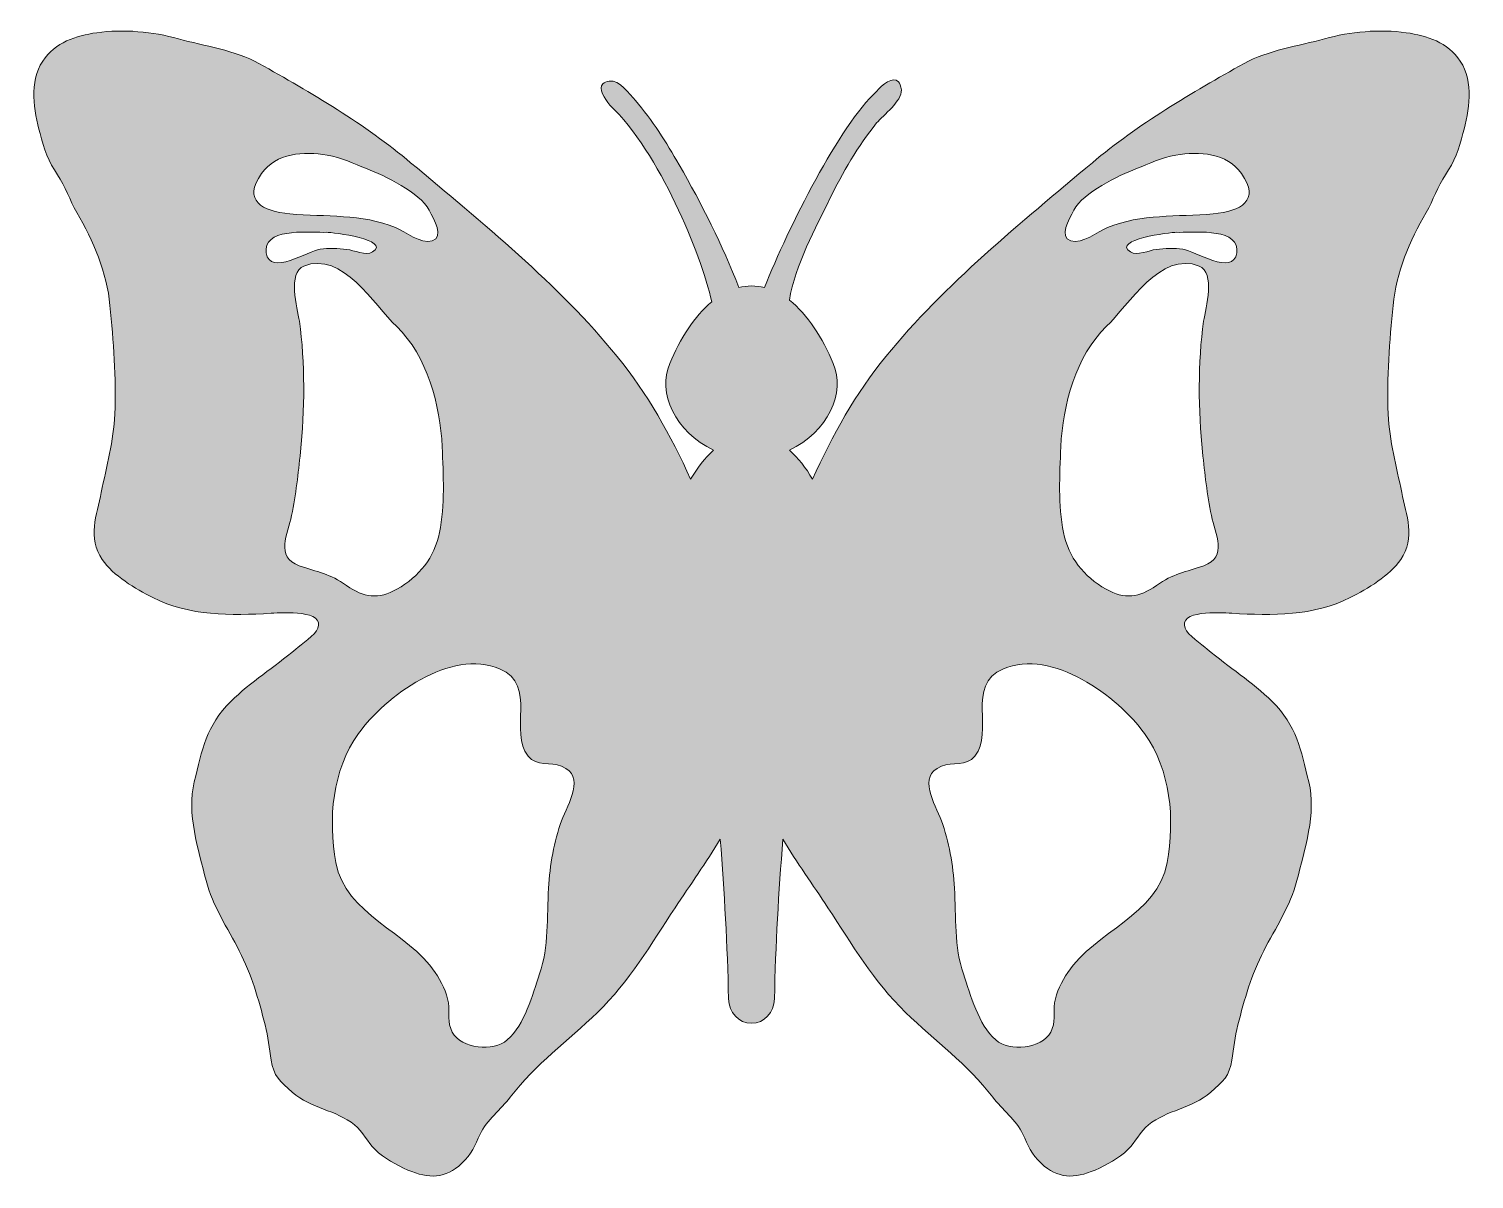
# Model space of a CAD drawing. Header units: inches. Extents: x 0 to 102, y 0 to 81.
import ezdxf

# ---------------------------------------------------------------- set-up
doc = ezdxf.new("R2010")
doc.units = ezdxf.units.IN
doc.header["$MEASUREMENT"] = 0
doc.layers.add('Layer 1', color=7, linetype='Continuous')

msp = doc.modelspace()

# ---------------------------------------------------------------- hatches: boundary and pattern name
at = {"layer": 'Layer 1', "true_color": 0xe12a56}
h = msp.add_hatch(color=232, dxfattribs=at)
h.dxf.hatch_style = 2
edge = h.paths.add_edge_path()
edge.add_spline(control_points=[(1.66, 70.89), (2.25, 70.04), (2.52, 69.1), (3.04, 68.21), (4.21, 66.23), (5.17, 63.93), (5.38, 61.64), (5.62, 59.09), (5.84, 56.52), (5.73, 53.94), (5.64, 52.05), (5.13, 50.23), (4.77, 48.4), (4.45, 46.79), (3.77, 45.2), (4.84, 43.64), (5.61, 42.52), (7.18, 41.56), (8.41, 40.95), (11.02, 39.63), (13.92, 39.69), (16.8, 39.84), (17.67, 39.89), (20.61, 40.08), (20.1, 38.78), (19.91, 38.3), (18.93, 37.66), (18.53, 37.31), (17.04, 36.02), (15.34, 34.98), (13.93, 33.6), (12.2, 31.89), (11.91, 30.18), (11.35, 27.91), (10.79, 25.66), (11.65, 23.1), (12.19, 20.92), (12.65, 19.11), (13.7, 17.58), (14.54, 15.94), (15.39, 14.28), (15.92, 12.51), (16.36, 10.7), (16.57, 9.83), (16.68, 9.08), (16.8, 8.2), (16.94, 7.12), (17.44, 6.67), (18.29, 5.94), (19.64, 4.78), (21.38, 4.68), (22.7, 3.63), (23.31, 3.14), (23.6, 2.4), (24.15, 1.88), (24.79, 1.26), (25.67, 0.79), (26.48, 0.43), (27.94, -0.21), (29.13, -0.2), (30.29, 0.91), (30.99, 1.57), (31.21, 2.13), (31.6, 2.98), (32.04, 3.93), (33.08, 4.75), (33.72, 5.58), (35.54, 7.95), (37.77, 9.55), (39.9, 11.59), (42.13, 13.74), (43.7, 16.44), (45.39, 19), (46.46, 20.62), (47.6, 22.2), (48.59, 23.86), (48.87, 20.09), (49.11, 16.32), (49.17, 12.54), (49.19, 11.59), (49.91, 10.82), (50.8, 10.82), (51.69, 10.82), (52.41, 11.59), (52.43, 12.54), (52.49, 16.32), (52.73, 20.09), (53.02, 23.86), (54, 22.2), (55.14, 20.62), (56.21, 19), (57.9, 16.44), (59.47, 13.74), (61.7, 11.59), (63.83, 9.55), (66.06, 7.95), (67.88, 5.58), (68.52, 4.75), (69.56, 3.93), (70, 2.98), (70.39, 2.13), (70.61, 1.57), (71.31, 0.91), (72.47, -0.2), (73.66, -0.21), (75.12, 0.43), (75.93, 0.79), (76.8, 1.26), (77.45, 1.88), (78, 2.4), (78.29, 3.14), (78.9, 3.63), (80.22, 4.68), (81.96, 4.78), (83.31, 5.94), (84.16, 6.67), (84.66, 7.12), (84.8, 8.2), (84.92, 9.08), (85.03, 9.83), (85.24, 10.7), (85.68, 12.51), (86.21, 14.28), (87.06, 15.94), (87.9, 17.58), (88.95, 19.11), (89.41, 20.92), (89.95, 23.1), (90.81, 25.66), (90.25, 27.91), (89.69, 30.18), (89.4, 31.89), (87.66, 33.6), (86.26, 34.98), (84.56, 36.02), (83.07, 37.31), (82.67, 37.66), (81.69, 38.3), (81.5, 38.78), (80.99, 40.08), (83.93, 39.89), (84.8, 39.84), (87.68, 39.69), (90.58, 39.63), (93.19, 40.95), (94.42, 41.56), (95.98, 42.52), (96.76, 43.64), (97.83, 45.2), (97.15, 46.79), (96.83, 48.4), (96.47, 50.23), (95.96, 52.05), (95.87, 53.94), (95.76, 56.52), (95.98, 59.09), (96.22, 61.64), (96.43, 63.93), (97.39, 66.23), (98.56, 68.21), (99.08, 69.1), (99.35, 70.04), (99.94, 70.89), (100.54, 71.77), (100.9, 72.75), (101.17, 73.81), (101.59, 75.4), (101.96, 77.45), (100.98, 78.93), (100.1, 80.26), (98.64, 80.73), (97.15, 80.94), (95.27, 81.21), (93.18, 81.01), (91.37, 80.51), (89.55, 80.01), (87.34, 79.69), (85.67, 78.76), (82, 76.71), (78.15, 74.45), (74.93, 71.74), (69.9, 67.51), (64.46, 63.13), (60.31, 58.02), (58.18, 55.41), (56.51, 52.43), (55.12, 49.33), (54.65, 50.14), (54.1, 50.84), (53.48, 51.39), (56.18, 52.67), (57.5, 55.49), (56.59, 57.52), (55.84, 59.31), (54.78, 60.99), (53.48, 62.01), (53.89, 64.46), (55.38, 67.22), (56.33, 69.15), (57.26, 71.04), (58.32, 72.91), (59.66, 74.55), (60.12, 75.11), (61.47, 76.1), (61.41, 76.89), (61.38, 77.17), (61.31, 77.36), (61.21, 77.47), (60.84, 77.9), (60.03, 77.24), (59.65, 76.79), (57.04, 74.37), (53.42, 67.19), (51.72, 62.9), (51.42, 62.97), (51.11, 63.01), (50.8, 63.01), (50.49, 63.01), (50.19, 62.97), (49.9, 62.9), (48.75, 65.9), (47.27, 68.82), (45.68, 71.58), (44.76, 73.17), (43.79, 74.76), (42.58, 76.14), (42.17, 76.61), (41.45, 77.62), (40.73, 77.51), (40.52, 77.48), (40.37, 77.42), (40.28, 77.33), (39.91, 76.99), (40.41, 76.28), (40.78, 75.82), (44.3, 72.43), (47.19, 65.33), (47.99, 61.9), (46.75, 60.87), (45.74, 59.25), (45.01, 57.52), (44.1, 55.49), (45.42, 52.67), (48.12, 51.39), (47.5, 50.84), (46.95, 50.13), (46.49, 49.33), (45.09, 52.43), (43.42, 55.41), (41.29, 58.02), (37.14, 63.14), (31.7, 67.51), (26.67, 71.74), (23.45, 74.45), (19.6, 76.71), (15.93, 78.76), (14.26, 79.69), (12.05, 80.01), (10.23, 80.51), (8.42, 81.01), (6.33, 81.21), (4.45, 80.94), (2.96, 80.73), (1.5, 80.26), (0.62, 78.93), (-0.36, 77.45), (0.01, 75.4), (0.43, 73.81), (0.7, 72.75), (1.06, 71.77), (1.66, 70.89)], knot_values=[0, 0, 0, 0, 1, 1, 1, 2, 2, 2, 3, 3, 3, 4, 4, 4, 5, 5, 5, 6, 6, 6, 7, 7, 7, 8, 8, 8, 9, 9, 9, 10, 10, 10, 11, 11, 11, 12, 12, 12, 13, 13, 13, 14, 14, 14, 15, 15, 15, 16, 16, 16, 17, 17, 17, 18, 18, 18, 19, 19, 19, 20, 20, 20, 21, 21, 21, 22, 22, 22, 23, 23, 23, 24, 24, 24, 25, 25, 25, 26, 26, 26, 27, 27, 27, 28, 28, 28, 29, 29, 29, 30, 30, 30, 31, 31, 31, 32, 32, 32, 33, 33, 33, 34, 34, 34, 35, 35, 35, 36, 36, 36, 37, 37, 37, 38, 38, 38, 39, 39, 39, 40, 40, 40, 41, 41, 41, 42, 42, 42, 43, 43, 43, 44, 44, 44, 45, 45, 45, 46, 46, 46, 47, 47, 47, 48, 48, 48, 49, 49, 49, 50, 50, 50, 51, 51, 51, 52, 52, 52, 53, 53, 53, 54, 54, 54, 55, 55, 55, 56, 56, 56, 57, 57, 57, 58, 58, 58, 59, 59, 59, 60, 60, 60, 61, 61, 61, 62, 62, 62, 63, 63, 63, 64, 64, 64, 65, 65, 65, 66, 66, 66, 67, 67, 67, 68, 68, 68, 69, 69, 69, 70, 70, 70, 71, 71, 71, 72, 72, 72, 73, 73, 73, 74, 74, 74, 75, 75, 75, 76, 76, 76, 77, 77, 77, 78, 78, 78, 79, 79, 79, 80, 80, 80, 81, 81, 81, 82, 82, 82, 83, 83, 83, 84, 84, 84, 85, 85, 85, 86, 86, 86, 87, 87, 87, 88, 88, 88, 89, 89, 89, 90, 90, 90, 90], degree=3, periodic=1)
edge = h.paths.add_edge_path()
edge.add_spline(control_points=[(85.15, 65.35), (84.91, 63.7), (82.16, 65.49), (81.34, 65.61), (80.73, 65.71), (80.09, 65.66), (79.44, 65.59), (78.96, 65.55), (78.09, 65.12), (77.62, 65.42), (76.28, 66.28), (80.44, 66.82), (80.91, 66.81), (81.89, 66.78), (85.05, 67.16), (85.16, 65.63), (85.17, 65.55), (85.16, 65.45), (85.15, 65.35)], knot_values=[0, 0, 0, 0, 1, 1, 1, 2, 2, 2, 3, 3, 3, 4, 4, 4, 5, 5, 5, 6, 6, 6, 6], degree=3, periodic=1)
edge = h.paths.add_edge_path()
edge.add_spline(control_points=[(73.62, 68.37), (74.29, 69.66), (76.76, 70.8), (78.05, 71.32), (78.93, 71.67), (79.87, 72.11), (80.83, 72.27), (82.5, 72.56), (84.45, 72.43), (85.49, 70.97), (86.85, 69.06), (85.44, 68.3), (83.49, 68.12), (80.93, 67.89), (78.42, 68.13), (76, 67.15), (75.3, 66.87), (74.22, 65.95), (73.41, 66.21), (72.53, 66.49), (73.27, 67.7), (73.62, 68.37)], knot_values=[0, 0, 0, 0, 1, 1, 1, 2, 2, 2, 3, 3, 3, 4, 4, 4, 5, 5, 5, 6, 6, 6, 7, 7, 7, 7], degree=3, periodic=1)
edge = h.paths.add_edge_path()
edge.add_spline(control_points=[(72.7, 51.63), (72.82, 54.54), (73.77, 58.07), (75.92, 60.14), (77.52, 61.69), (79.77, 65.51), (82.49, 64.42), (83.67, 63.95), (82.96, 61.49), (82.81, 60.51), (82.38, 57.64), (82.44, 54.14), (82.73, 51.26), (82.88, 49.74), (83.06, 48.25), (83.36, 46.76), (83.61, 45.47), (84.56, 43.83), (82.82, 43.21), (81.54, 42.76), (80.64, 42.65), (79.47, 41.81), (78.25, 40.93), (77.2, 40.82), (75.9, 41.55), (74.32, 42.44), (73.24, 43.8), (72.89, 45.55), (72.5, 47.51), (72.61, 49.6), (72.7, 51.63)], knot_values=[0, 0, 0, 0, 1, 1, 1, 2, 2, 2, 3, 3, 3, 4, 4, 4, 5, 5, 5, 6, 6, 6, 7, 7, 7, 8, 8, 8, 9, 9, 9, 10, 10, 10, 10], degree=3, periodic=1)
edge = h.paths.add_edge_path()
edge.add_spline(control_points=[(64.24, 29.01), (65.04, 29.34), (66, 28.96), (66.62, 29.73), (68.01, 31.45), (65.93, 34.74), (68.63, 35.91), (72.04, 37.4), (76.76, 33.94), (78.62, 31.33), (80.49, 28.71), (80.78, 25.29), (80.22, 22.19), (79.56, 18.49), (75.1, 17.3), (73.19, 14.42), (72.77, 13.78), (72.37, 13.01), (72.26, 12.26), (72.15, 11.52), (72.36, 10.89), (71.98, 10.2), (71.32, 8.99), (69.09, 8.77), (68.09, 9.64), (66.85, 10.73), (66.32, 12.81), (65.8, 14.31), (65.14, 16.24), (65.29, 18.36), (65.17, 20.38), (65.08, 22.01), (64.77, 23.69), (64.24, 25.16), (63.8, 26.38), (62.49, 28.31), (64.24, 29.01)], knot_values=[0, 0, 0, 0, 1, 1, 1, 2, 2, 2, 3, 3, 3, 4, 4, 4, 5, 5, 5, 6, 6, 6, 7, 7, 7, 8, 8, 8, 9, 9, 9, 10, 10, 10, 11, 11, 11, 12, 12, 12, 12], degree=3, periodic=1)
edge = h.paths.add_edge_path()
edge.add_spline(control_points=[(16.45, 65.35), (16.44, 65.45), (16.43, 65.55), (16.44, 65.63), (16.55, 67.16), (19.71, 66.78), (20.69, 66.81), (21.16, 66.82), (25.32, 66.28), (23.98, 65.42), (23.51, 65.12), (22.64, 65.55), (22.16, 65.6), (21.51, 65.66), (20.87, 65.71), (20.26, 65.61), (19.44, 65.49), (16.69, 63.7), (16.45, 65.35)], knot_values=[0, 0, 0, 0, 1, 1, 1, 2, 2, 2, 3, 3, 3, 4, 4, 4, 5, 5, 5, 6, 6, 6, 6], degree=3, periodic=1)
edge = h.paths.add_edge_path()
edge.add_spline(control_points=[(32.97, 35.91), (35.67, 34.74), (33.59, 31.45), (34.98, 29.73), (35.6, 28.96), (36.56, 29.34), (37.36, 29.01), (39.11, 28.31), (37.8, 26.38), (37.36, 25.16), (36.83, 23.69), (36.52, 22.01), (36.43, 20.38), (36.31, 18.36), (36.46, 16.24), (35.8, 14.31), (35.28, 12.81), (34.75, 10.73), (33.51, 9.64), (32.51, 8.77), (30.28, 8.99), (29.62, 10.2), (29.24, 10.89), (29.45, 11.52), (29.34, 12.26), (29.23, 13.01), (28.83, 13.78), (28.41, 14.42), (26.5, 17.3), (22.04, 18.5), (21.38, 22.19), (20.82, 25.29), (21.11, 28.71), (22.98, 31.33), (24.83, 33.94), (29.56, 37.4), (32.97, 35.91)], knot_values=[0, 0, 0, 0, 1, 1, 1, 2, 2, 2, 3, 3, 3, 4, 4, 4, 5, 5, 5, 6, 6, 6, 7, 7, 7, 8, 8, 8, 9, 9, 9, 10, 10, 10, 11, 11, 11, 12, 12, 12, 12], degree=3, periodic=1)
edge = h.paths.add_edge_path()
edge.add_spline(control_points=[(28.71, 45.55), (28.36, 43.8), (27.28, 42.44), (25.7, 41.55), (24.4, 40.82), (23.35, 40.93), (22.13, 41.81), (20.96, 42.65), (20.06, 42.76), (18.78, 43.21), (17.04, 43.83), (17.99, 45.47), (18.24, 46.76), (18.54, 48.25), (18.72, 49.74), (18.87, 51.26), (19.16, 54.14), (19.22, 57.64), (18.79, 60.51), (18.64, 61.49), (17.93, 63.95), (19.11, 64.42), (21.82, 65.51), (24.08, 61.69), (25.68, 60.14), (27.83, 58.07), (28.78, 54.54), (28.9, 51.63), (28.99, 49.6), (29.1, 47.51), (28.71, 45.55)], knot_values=[0, 0, 0, 0, 1, 1, 1, 2, 2, 2, 3, 3, 3, 4, 4, 4, 5, 5, 5, 6, 6, 6, 7, 7, 7, 8, 8, 8, 9, 9, 9, 10, 10, 10, 10], degree=3, periodic=1)
edge = h.paths.add_edge_path()
edge.add_spline(control_points=[(16.11, 70.97), (17.15, 72.43), (19.1, 72.56), (20.77, 72.28), (21.73, 72.11), (22.67, 71.67), (23.55, 71.32), (24.84, 70.8), (27.31, 69.66), (27.98, 68.37), (28.33, 67.7), (29.07, 66.49), (28.19, 66.21), (27.38, 65.95), (26.3, 66.87), (25.6, 67.15), (23.18, 68.13), (20.67, 67.89), (18.11, 68.12), (16.16, 68.3), (14.75, 69.06), (16.11, 70.97)], knot_values=[0, 0, 0, 0, 1, 1, 1, 2, 2, 2, 3, 3, 3, 4, 4, 4, 5, 5, 5, 6, 6, 6, 7, 7, 7, 7], degree=3, periodic=1)

# ---------------------------------------------------------------- linework, layer by layer
at = {"layer": 'Layer 1', "lineweight": 0}
for points, knots in [([(1.66, 70.89), (2.25, 70.04), (2.52, 69.1), (3.04, 68.21), (4.21, 66.23), (5.17, 63.93), (5.38, 61.64), (5.62, 59.09), (5.84, 56.52), (5.73, 53.94), (5.64, 52.05), (5.13, 50.23), (4.77, 48.4), (4.45, 46.79), (3.77, 45.2), (4.84, 43.64), (5.61, 42.52), (7.18, 41.56), (8.41, 40.95), (11.02, 39.63), (13.92, 39.69), (16.8, 39.84), (17.67, 39.89), (20.61, 40.08), (20.1, 38.78), (19.91, 38.3), (18.93, 37.66), (18.53, 37.31), (17.04, 36.02), (15.34, 34.98), (13.93, 33.6), (12.2, 31.89), (11.91, 30.18), (11.35, 27.91), (10.79, 25.66), (11.65, 23.1), (12.19, 20.92), (12.65, 19.11), (13.7, 17.58), (14.54, 15.94), (15.39, 14.28), (15.92, 12.51), (16.36, 10.7), (16.57, 9.83), (16.68, 9.08), (16.8, 8.2), (16.94, 7.12), (17.44, 6.67), (18.29, 5.94), (19.64, 4.78), (21.38, 4.68), (22.7, 3.63), (23.31, 3.14), (23.6, 2.4), (24.15, 1.88), (24.79, 1.26), (25.67, 0.79), (26.48, 0.43), (27.94, -0.21), (29.13, -0.2), (30.29, 0.91), (30.99, 1.57), (31.21, 2.13), (31.6, 2.98), (32.04, 3.93), (33.08, 4.75), (33.72, 5.58), (35.54, 7.95), (37.77, 9.55), (39.9, 11.59), (42.13, 13.74), (43.7, 16.44), (45.39, 19), (46.46, 20.62), (47.6, 22.2), (48.59, 23.86), (48.87, 20.09), (49.11, 16.32), (49.17, 12.54), (49.19, 11.59), (49.91, 10.82), (50.8, 10.82), (51.69, 10.82), (52.41, 11.59), (52.43, 12.54), (52.49, 16.32), (52.73, 20.09), (53.02, 23.86), (54, 22.2), (55.14, 20.62), (56.21, 19), (57.9, 16.44), (59.47, 13.74), (61.7, 11.59), (63.83, 9.55), (66.06, 7.95), (67.88, 5.58), (68.52, 4.75), (69.56, 3.93), (70, 2.98), (70.39, 2.13), (70.61, 1.57), (71.31, 0.91), (72.47, -0.2), (73.66, -0.21), (75.12, 0.43), (75.93, 0.79), (76.8, 1.26), (77.45, 1.88), (78, 2.4), (78.29, 3.14), (78.9, 3.63), (80.22, 4.68), (81.96, 4.78), (83.31, 5.94), (84.16, 6.67), (84.66, 7.12), (84.8, 8.2), (84.92, 9.08), (85.03, 9.83), (85.24, 10.7), (85.68, 12.51), (86.21, 14.28), (87.06, 15.94), (87.9, 17.58), (88.95, 19.11), (89.41, 20.92), (89.95, 23.1), (90.81, 25.66), (90.25, 27.91), (89.69, 30.18), (89.4, 31.89), (87.66, 33.6), (86.26, 34.98), (84.56, 36.02), (83.07, 37.31), (82.67, 37.66), (81.69, 38.3), (81.5, 38.78), (80.99, 40.08), (83.93, 39.89), (84.8, 39.84), (87.68, 39.69), (90.58, 39.63), (93.19, 40.95), (94.42, 41.56), (95.98, 42.52), (96.76, 43.64), (97.83, 45.2), (97.15, 46.79), (96.83, 48.4), (96.47, 50.23), (95.96, 52.05), (95.87, 53.94), (95.76, 56.52), (95.98, 59.09), (96.22, 61.64), (96.43, 63.93), (97.39, 66.23), (98.56, 68.21), (99.08, 69.1), (99.35, 70.04), (99.94, 70.89), (100.54, 71.77), (100.9, 72.75), (101.17, 73.81), (101.59, 75.4), (101.96, 77.45), (100.98, 78.93), (100.1, 80.26), (98.64, 80.73), (97.15, 80.94), (95.27, 81.21), (93.18, 81.01), (91.37, 80.51), (89.55, 80.01), (87.34, 79.69), (85.67, 78.76), (82, 76.71), (78.15, 74.45), (74.93, 71.74), (69.9, 67.51), (64.46, 63.13), (60.31, 58.02), (58.18, 55.41), (56.51, 52.43), (55.12, 49.33), (54.65, 50.14), (54.1, 50.84), (53.48, 51.39), (56.18, 52.67), (57.5, 55.49), (56.59, 57.52), (55.84, 59.31), (54.78, 60.99), (53.48, 62.01), (53.89, 64.46), (55.38, 67.22), (56.33, 69.15), (57.26, 71.04), (58.32, 72.91), (59.66, 74.55), (60.12, 75.11), (61.47, 76.1), (61.41, 76.89), (61.38, 77.17), (61.31, 77.36), (61.21, 77.47), (60.84, 77.9), (60.03, 77.24), (59.65, 76.79), (57.04, 74.37), (53.42, 67.19), (51.72, 62.9), (51.42, 62.97), (51.11, 63.01), (50.8, 63.01), (50.49, 63.01), (50.19, 62.97), (49.9, 62.9), (48.75, 65.9), (47.27, 68.82), (45.68, 71.58), (44.76, 73.17), (43.79, 74.76), (42.58, 76.14), (42.17, 76.61), (41.45, 77.62), (40.73, 77.51), (40.52, 77.48), (40.37, 77.42), (40.28, 77.33), (39.91, 76.99), (40.41, 76.28), (40.78, 75.82), (44.3, 72.43), (47.19, 65.33), (47.99, 61.9), (46.75, 60.87), (45.74, 59.25), (45.01, 57.52), (44.1, 55.49), (45.42, 52.67), (48.12, 51.39), (47.5, 50.84), (46.95, 50.13), (46.49, 49.33), (45.09, 52.43), (43.42, 55.41), (41.29, 58.02), (37.14, 63.14), (31.7, 67.51), (26.67, 71.74), (23.45, 74.45), (19.6, 76.71), (15.93, 78.76), (14.26, 79.69), (12.05, 80.01), (10.23, 80.51), (8.42, 81.01), (6.33, 81.21), (4.45, 80.94), (2.96, 80.73), (1.5, 80.26), (0.62, 78.93), (-0.36, 77.45), (0.01, 75.4), (0.43, 73.81), (0.7, 72.75), (1.06, 71.77), (1.66, 70.89)], [0, 0, 0, 0, 1, 1, 1, 2, 2, 2, 3, 3, 3, 4, 4, 4, 5, 5, 5, 6, 6, 6, 7, 7, 7, 8, 8, 8, 9, 9, 9, 10, 10, 10, 11, 11, 11, 12, 12, 12, 13, 13, 13, 14, 14, 14, 15, 15, 15, 16, 16, 16, 17, 17, 17, 18, 18, 18, 19, 19, 19, 20, 20, 20, 21, 21, 21, 22, 22, 22, 23, 23, 23, 24, 24, 24, 25, 25, 25, 26, 26, 26, 27, 27, 27, 28, 28, 28, 29, 29, 29, 30, 30, 30, 31, 31, 31, 32, 32, 32, 33, 33, 33, 34, 34, 34, 35, 35, 35, 36, 36, 36, 37, 37, 37, 38, 38, 38, 39, 39, 39, 40, 40, 40, 41, 41, 41, 42, 42, 42, 43, 43, 43, 44, 44, 44, 45, 45, 45, 46, 46, 46, 47, 47, 47, 48, 48, 48, 49, 49, 49, 50, 50, 50, 51, 51, 51, 52, 52, 52, 53, 53, 53, 54, 54, 54, 55, 55, 55, 56, 56, 56, 57, 57, 57, 58, 58, 58, 59, 59, 59, 60, 60, 60, 61, 61, 61, 62, 62, 62, 63, 63, 63, 64, 64, 64, 65, 65, 65, 66, 66, 66, 67, 67, 67, 68, 68, 68, 69, 69, 69, 70, 70, 70, 71, 71, 71, 72, 72, 72, 73, 73, 73, 74, 74, 74, 75, 75, 75, 76, 76, 76, 77, 77, 77, 78, 78, 78, 79, 79, 79, 80, 80, 80, 81, 81, 81, 82, 82, 82, 83, 83, 83, 84, 84, 84, 85, 85, 85, 86, 86, 86, 87, 87, 87, 88, 88, 88, 89, 89, 89, 90, 90, 90, 90]), ([(16.11, 70.97), (17.15, 72.43), (19.1, 72.56), (20.77, 72.28), (21.73, 72.11), (22.67, 71.67), (23.55, 71.32), (24.84, 70.8), (27.31, 69.66), (27.98, 68.37), (28.33, 67.7), (29.07, 66.49), (28.19, 66.21), (27.38, 65.95), (26.3, 66.87), (25.6, 67.15), (23.18, 68.13), (20.67, 67.89), (18.11, 68.12), (16.16, 68.3), (14.75, 69.06), (16.11, 70.97)], [0, 0, 0, 0, 1, 1, 1, 2, 2, 2, 3, 3, 3, 4, 4, 4, 5, 5, 5, 6, 6, 6, 7, 7, 7, 7]), ([(73.62, 68.37), (74.29, 69.66), (76.76, 70.8), (78.05, 71.32), (78.93, 71.67), (79.87, 72.11), (80.83, 72.27), (82.5, 72.56), (84.45, 72.43), (85.49, 70.97), (86.85, 69.06), (85.44, 68.3), (83.49, 68.12), (80.93, 67.89), (78.42, 68.13), (76, 67.15), (75.3, 66.87), (74.22, 65.95), (73.41, 66.21), (72.53, 66.49), (73.27, 67.7), (73.62, 68.37)], [0, 0, 0, 0, 1, 1, 1, 2, 2, 2, 3, 3, 3, 4, 4, 4, 5, 5, 5, 6, 6, 6, 7, 7, 7, 7]), ([(16.45, 65.35), (16.44, 65.45), (16.43, 65.55), (16.44, 65.63), (16.55, 67.16), (19.71, 66.78), (20.69, 66.81), (21.16, 66.82), (25.32, 66.28), (23.98, 65.42), (23.51, 65.12), (22.64, 65.55), (22.16, 65.6), (21.51, 65.66), (20.87, 65.71), (20.26, 65.61), (19.44, 65.49), (16.69, 63.7), (16.45, 65.35)], [0, 0, 0, 0, 1, 1, 1, 2, 2, 2, 3, 3, 3, 4, 4, 4, 5, 5, 5, 6, 6, 6, 6]), ([(85.15, 65.35), (84.91, 63.7), (82.16, 65.49), (81.34, 65.61), (80.73, 65.71), (80.09, 65.66), (79.44, 65.59), (78.96, 65.55), (78.09, 65.12), (77.62, 65.42), (76.28, 66.28), (80.44, 66.82), (80.91, 66.81), (81.89, 66.78), (85.05, 67.16), (85.16, 65.63), (85.17, 65.55), (85.16, 65.45), (85.15, 65.35)], [0, 0, 0, 0, 1, 1, 1, 2, 2, 2, 3, 3, 3, 4, 4, 4, 5, 5, 5, 6, 6, 6, 6]), ([(28.71, 45.55), (28.36, 43.8), (27.28, 42.44), (25.7, 41.55), (24.4, 40.82), (23.35, 40.93), (22.13, 41.81), (20.96, 42.65), (20.06, 42.76), (18.78, 43.21), (17.04, 43.83), (17.99, 45.47), (18.24, 46.76), (18.54, 48.25), (18.72, 49.74), (18.87, 51.26), (19.16, 54.14), (19.22, 57.64), (18.79, 60.51), (18.64, 61.49), (17.93, 63.95), (19.11, 64.42), (21.82, 65.51), (24.08, 61.69), (25.68, 60.14), (27.83, 58.07), (28.78, 54.54), (28.9, 51.63), (28.99, 49.6), (29.1, 47.51), (28.71, 45.55)], [0, 0, 0, 0, 1, 1, 1, 2, 2, 2, 3, 3, 3, 4, 4, 4, 5, 5, 5, 6, 6, 6, 7, 7, 7, 8, 8, 8, 9, 9, 9, 10, 10, 10, 10]), ([(72.7, 51.63), (72.82, 54.54), (73.77, 58.07), (75.92, 60.14), (77.52, 61.69), (79.77, 65.51), (82.49, 64.42), (83.67, 63.95), (82.96, 61.49), (82.81, 60.51), (82.38, 57.64), (82.44, 54.14), (82.73, 51.26), (82.88, 49.74), (83.06, 48.25), (83.36, 46.76), (83.61, 45.47), (84.56, 43.83), (82.82, 43.21), (81.54, 42.76), (80.64, 42.65), (79.47, 41.81), (78.25, 40.93), (77.2, 40.82), (75.9, 41.55), (74.32, 42.44), (73.24, 43.8), (72.89, 45.55), (72.5, 47.51), (72.61, 49.6), (72.7, 51.63)], [0, 0, 0, 0, 1, 1, 1, 2, 2, 2, 3, 3, 3, 4, 4, 4, 5, 5, 5, 6, 6, 6, 7, 7, 7, 8, 8, 8, 9, 9, 9, 10, 10, 10, 10]), ([(32.97, 35.91), (35.67, 34.74), (33.59, 31.45), (34.98, 29.73), (35.6, 28.96), (36.56, 29.34), (37.36, 29.01), (39.11, 28.31), (37.8, 26.38), (37.36, 25.16), (36.83, 23.69), (36.52, 22.01), (36.43, 20.38), (36.31, 18.36), (36.46, 16.24), (35.8, 14.31), (35.28, 12.81), (34.75, 10.73), (33.51, 9.64), (32.51, 8.77), (30.28, 8.99), (29.62, 10.2), (29.24, 10.89), (29.45, 11.52), (29.34, 12.26), (29.23, 13.01), (28.83, 13.78), (28.41, 14.42), (26.5, 17.3), (22.04, 18.5), (21.38, 22.19), (20.82, 25.29), (21.11, 28.71), (22.98, 31.33), (24.83, 33.94), (29.56, 37.4), (32.97, 35.91)], [0, 0, 0, 0, 1, 1, 1, 2, 2, 2, 3, 3, 3, 4, 4, 4, 5, 5, 5, 6, 6, 6, 7, 7, 7, 8, 8, 8, 9, 9, 9, 10, 10, 10, 11, 11, 11, 12, 12, 12, 12]), ([(64.24, 29.01), (65.04, 29.34), (66, 28.96), (66.62, 29.73), (68.01, 31.45), (65.93, 34.74), (68.63, 35.91), (72.04, 37.4), (76.76, 33.94), (78.62, 31.33), (80.49, 28.71), (80.78, 25.29), (80.22, 22.19), (79.56, 18.49), (75.1, 17.3), (73.19, 14.42), (72.77, 13.78), (72.37, 13.01), (72.26, 12.26), (72.15, 11.52), (72.36, 10.89), (71.98, 10.2), (71.32, 8.99), (69.09, 8.77), (68.09, 9.64), (66.85, 10.73), (66.32, 12.81), (65.8, 14.31), (65.14, 16.24), (65.29, 18.36), (65.17, 20.38), (65.08, 22.01), (64.77, 23.69), (64.24, 25.16), (63.8, 26.38), (62.49, 28.31), (64.24, 29.01)], [0, 0, 0, 0, 1, 1, 1, 2, 2, 2, 3, 3, 3, 4, 4, 4, 5, 5, 5, 6, 6, 6, 7, 7, 7, 8, 8, 8, 9, 9, 9, 10, 10, 10, 11, 11, 11, 12, 12, 12, 12])]:
    msp.add_open_spline(points, degree=3, knots=knots, dxfattribs=at)

doc.saveas('drawing.dxf')
